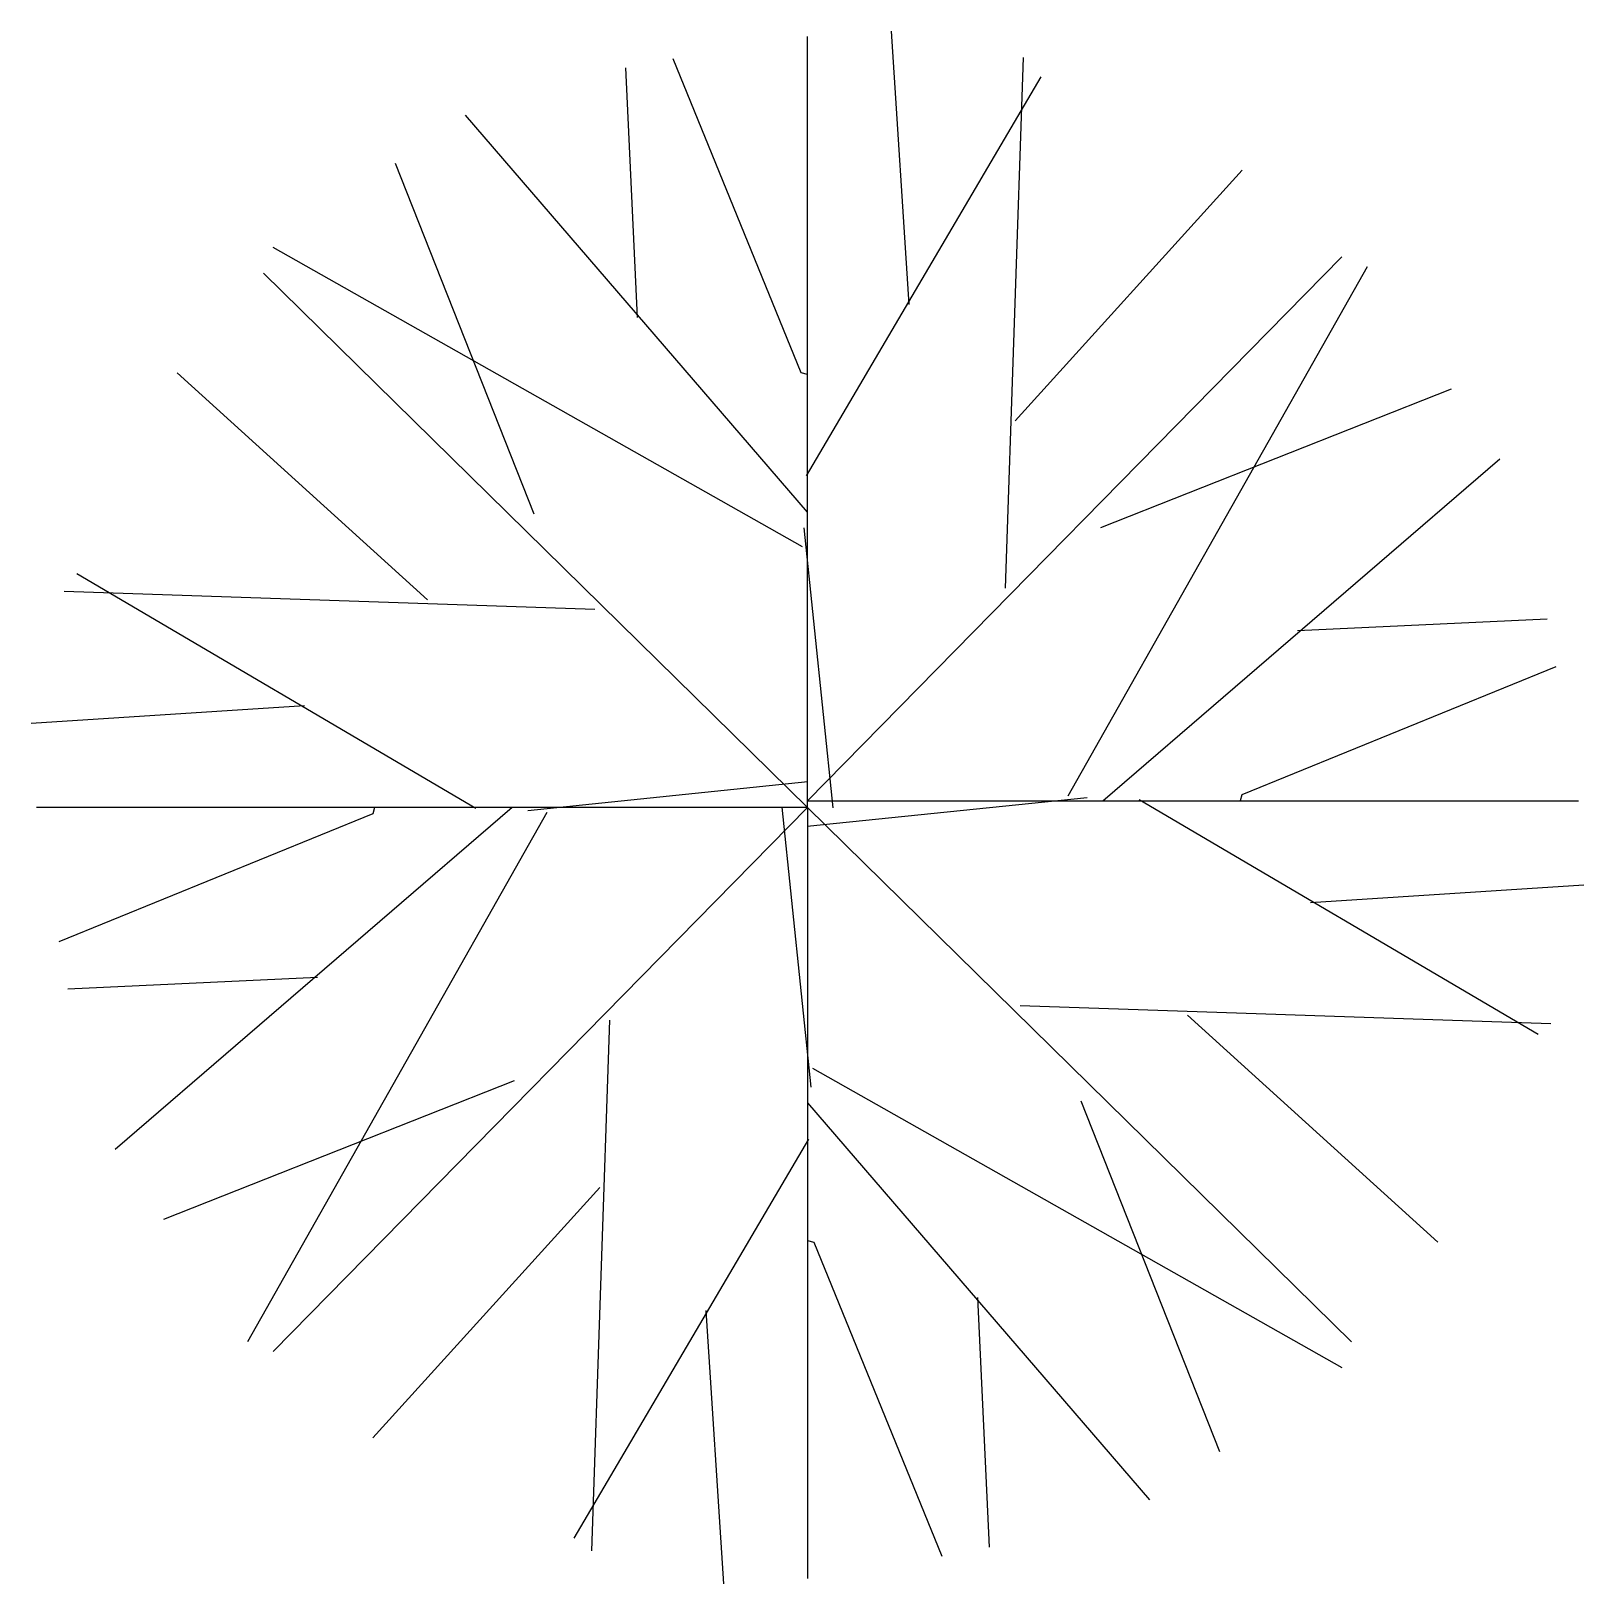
# Model space of a CAD drawing. Header units: millimetres. Extents: x 308.46 to 311.51, y 2591.41 to 2594.45.
import ezdxf

# ---------------------------------------------------------------- set-up
doc = ezdxf.new("R2010")
doc.units = ezdxf.units.MM
doc.header["$LTSCALE"] = 10
doc.layers.add('Vegetais', color=94, linetype='Continuous')

msp = doc.modelspace()

# ---------------------------------------------------------------- linework, layer by layer
at = {"layer": 'Vegetais', "color": 34}
for p, q in [((309.9849, 2592.9304), (309.9849, 2594.4426)), ((311.0329, 2594.0103), (309.9849, 2592.9437)), ((308.9182, 2593.9783), (309.9849, 2592.9304)), ((310.035, 2592.9299), (309.9786, 2593.4789)), ((309.9854, 2592.9805), (309.4364, 2592.9241)), ((309.9844, 2592.8935), (310.5334, 2592.9499)), ((309.9849, 2592.9304), (308.4727, 2592.9304)), ((308.9369, 2591.8637), (309.9849, 2592.9304)), ((309.9348, 2592.9309), (309.9912, 2592.3818)), ((309.9849, 2592.9437), (311.4971, 2592.9437)), ((309.9849, 2592.9304), (309.9849, 2591.4181)), ((311.0516, 2591.8824), (309.9849, 2592.9304))]:
    msp.add_line(p, q, dxfattribs=at)
at = {"layer": 'Vegetais'}
for p, q in [((310.1845, 2593.9169), (310.1496, 2594.4533)), ((309.6513, 2593.8913), (309.6283, 2594.3811)), ((309.9724, 2593.7827), (309.7215, 2594.3987)), ((310.3734, 2593.3606), (310.4087, 2594.4013)), ((309.9828, 2593.5811), (310.4431, 2594.3635)), ((309.9851, 2593.5099), (309.3144, 2594.2882)), ((309.449, 2593.506), (309.1771, 2594.1935)), ((310.3922, 2593.6888), (310.8372, 2594.1801)), ((309.9751, 2593.4418), (308.9369, 2594.0287)), ((310.4963, 2592.9534), (311.0832, 2593.9917)), ((309.2397, 2593.3377), (308.7485, 2593.7827)), ((309.9848, 2593.7794), (309.9724, 2593.7827)), ((310.5605, 2593.4795), (311.2481, 2593.7514)), ((310.5644, 2592.9434), (311.3427, 2593.6141)), ((309.3341, 2592.9282), (308.5518, 2593.3886)), ((309.568, 2593.3189), (308.5272, 2593.3542)), ((310.9458, 2593.2773), (311.4356, 2593.3002)), ((310.8372, 2592.9561), (311.4532, 2593.2071)), ((308.9984, 2593.13), (308.462, 2593.0951)), ((310.6357, 2592.9458), (311.418, 2592.4855)), ((310.8339, 2592.9438), (310.8372, 2592.9561)), ((309.1326, 2592.9179), (308.5166, 2592.667)), ((309.4054, 2592.9306), (308.6271, 2592.2599)), ((309.4735, 2592.9206), (308.8866, 2591.8824)), ((309.1358, 2592.9303), (309.1326, 2592.9179)), ((310.9714, 2592.7441), (311.5078, 2592.7789)), ((309.024, 2592.5967), (308.5342, 2592.5738)), ((310.4018, 2592.5419), (311.4426, 2592.5066)), ((310.7301, 2592.5231), (311.2213, 2592.0781)), ((309.5964, 2592.5135), (309.5611, 2591.4727)), ((309.9946, 2592.419), (311.0329, 2591.8321)), ((309.4093, 2592.3945), (308.7217, 2592.1226)), ((309.9847, 2592.3509), (310.6554, 2591.5726)), ((310.5208, 2592.3548), (310.7927, 2591.6672)), ((309.987, 2592.2796), (309.5267, 2591.4972)), ((309.5776, 2592.1852), (309.1326, 2591.6939)), ((309.985, 2592.0813), (309.9974, 2592.0781)), ((309.9974, 2592.0781), (310.2483, 2591.462)), ((309.7853, 2591.9439), (309.8202, 2591.4075)), ((310.3185, 2591.9695), (310.3415, 2591.4797))]:
    msp.add_line(p, q, dxfattribs=at)

doc.saveas('drawing.dxf')
